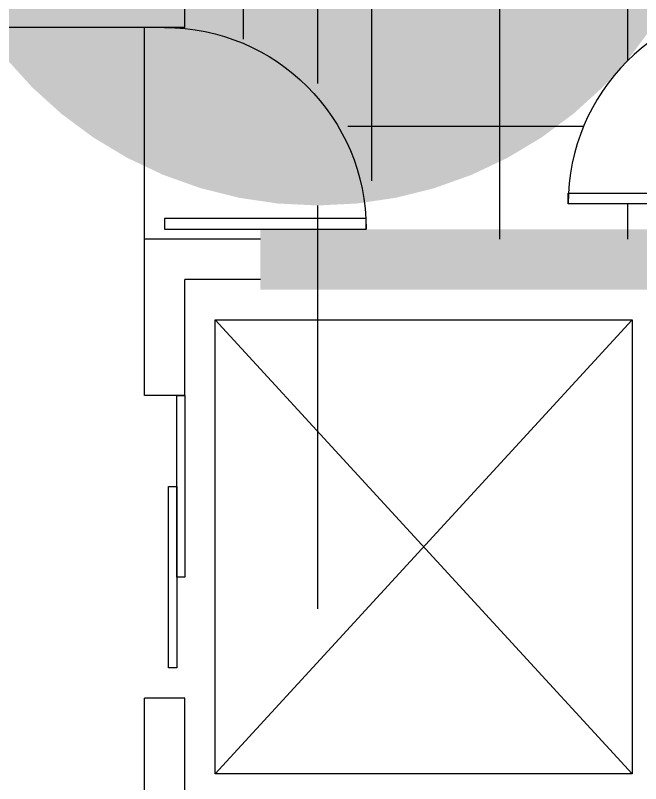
# Model space of a CAD drawing. Header units: centimetres. Extents: x 8510 to 16419, y -974 to 2536.
# Drawn here: x 11816.6 to 12126.6, y 934.8 to 1315.6 of the extents above; entities that cross this region are included whole.
import ezdxf

# ---------------------------------------------------------------- set-up
doc = ezdxf.new("R2010")
doc.units = ezdxf.units.CM
for name, color, linetype in [('楼梯', 6, 'Continuous'), ('灰', 8, 'Continuous'), ('窗线', 2, 'Continuous'), ('轴线', 1, 'Continuous')]:
    doc.layers.add(name, color=color, linetype=linetype)
doc.styles.get("Standard").update_dxf_attribs({"font": 'arial.ttf'})
doc.dimstyles.new('副本A3', dxfattribs={"dimscale": 100, "dimtxt": 2.5, "dimasz": 2.5, "dimexe": 1.25, "dimexo": 0.625, "dimtad": 1, "dimdec": 0, "dimtxsty": 'Standard', "dimblk": 'ARCHTICK', "dimcen": 2.5, "dimclrd": 2, "dimclre": 2, "dimclrt": 3, "dimadec": 0, "dimazin": 0, "dimtfac": 1, "dimtdec": 0, "dimtmove": 2, "dimatfit": 3, "dimldrblk": 'DOT', "dimfxl": 1, "dimarcsym": 0})

# ---------------------------------------------------------------- blocks, each defined once
blk = doc.blocks.new('1')
at = {"layer": '楼梯'}
blk.add_lwpolyline([(3442.8, 18714.9), (2692.8, 18714.9), (2692.8, 18754.9), (3442.8, 18754.9)], close=True, dxfattribs=at)
blk.add_arc((3442.8, 18714.9), 750, 90, 180, dxfattribs=at)
blk = doc.blocks.new('_ArchTick')
at = {"color": 0, "linetype": 'ByBlock', "const_width": 0.15}
blk.add_lwpolyline([(-0.5, -0.5), (0.5, 0.5)], dxfattribs=at)

msp = doc.modelspace()

# ---------------------------------------------------------------- hatches: boundary and pattern name
at = {"layer": '灰'}
h = msp.add_hatch(dxfattribs=at)
h.set_pattern_fill('NET', scale=20, style=0)
h.set_pattern_definition([(0, (-30424.803, -1596.86), (0, 63.5), []), (90, (-30424.803, -1596.86), (-63.5, 4e-15), [])])
h.paths.add_polyline_path([(12180.58, 1762.13), (12160.58, 1762.13), (12160.58, 1822.13), (12060.58, 1822.13), (11900.58, 1822.13), (11900.58, 1621.63), (12032.08, 1621.63), (12032.08, 1631.63), (12044.08, 1631.63), (12044.08, 1621.63), (12103.35, 1621.63), (12103.41, 1561.63), (12180.58, 1561.63)])
h.paths.add_polyline_path([(12190.58, 1322.13), (12180.58, 1322.13), (12180.58, 1411.63), (12044.08, 1411.63), (12044.08, 1346.63), (12032.08, 1346.63), (12032.08, 1351.63), (11900.58, 1351.63), (11900.58, 1310.82, -0.371715), (11997.09, 1210.32), (11997.24, 1210.32), (11997.24, 1204.63), (12160.58, 1204.63), (12160.58, 1209.63), (12180.58, 1209.63), (12180.58, 1222.16), (12090.61, 1222.16), (12090.61, 1227.49), (12090.75, 1227.49, -0.39867)])

# ---------------------------------------------------------------- linework, layer by layer
at = {"layer": '楼梯', "color": 7}
for points in [[(11915.58, 1164.63), (12122.3, 1164.63), (12122.3, 939.63), (11915.58, 939.63)], [(11896.58, 1127.13), (11900.58, 1127.13), (11900.58, 1037.13), (11896.58, 1037.13)], [(11892.58, 1082.13), (11896.58, 1082.13), (11896.58, 992.13), (11892.58, 992.13)]]:
    msp.add_lwpolyline(points, close=True, dxfattribs=at)
at = {"layer": '灰', "color": 7}
msp.add_line((11880.58, 1204.63), (11880.58, 1309.63), dxfattribs=at)
at = {"layer": '窗线', "color": 7}
for p, q in [((11915.58, 939.63), (12122.3, 1164.63)), ((11915.58, 1164.63), (12122.3, 939.63))]:
    msp.add_line(p, q, dxfattribs=at)
at = {"layer": '轴线', "color": 7}
for p, q in [((11900.58, 1309.63), (11900.58, 1842.13)), ((11900.58, 1309.63), (11810.58, 1309.63)), ((11880.58, 1127.13), (11880.58, 1204.63)), ((11938.08, 1204.63), (11880.58, 1204.63)), ((11900.58, 1127.13), (11900.58, 1184.63)), ((11938.08, 1184.63), (11900.58, 1184.63)), ((11900.58, 1127.13), (11880.58, 1127.13)), ((11900.58, 977.13), (11880.58, 977.13)), ((11880.58, 904.63), (11880.58, 977.13)), ((11900.58, 924.63), (11900.58, 977.13))]:
    msp.add_line(p, q, dxfattribs=at)
msp.add_solid([(12443.08, 1209.63), (11938.08, 1209.63), (12443.08, 1179.63), (11938.08, 1179.63)], dxfattribs=at)

# ---------------------------------------------------------------- block references
at = {"layer": '楼梯', "color": 7, "yscale": 0.1332916796847712}
for p, xscale, zscale in [((11731.69, -1272.38), 0.133291679683316, 0.133291679683316), ((12349.47, -1284.88), -0.133291679683316, 0.1332916796834323)]:
    msp.add_blockref('1', p, dxfattribs=dict(at, xscale=xscale, zscale=zscale))

# ---------------------------------------------------------------- leaders
at = {"layer": '楼梯', "color": 7}
msp.add_leader([(11966.33, 1421.39), (11966.33, 1281.86)], dimstyle='副本A3', override={"dimasz": 4, "dimgap": 0.625, "dimtad": 0}, dxfattribs=at)

doc.saveas('drawing.dxf')
